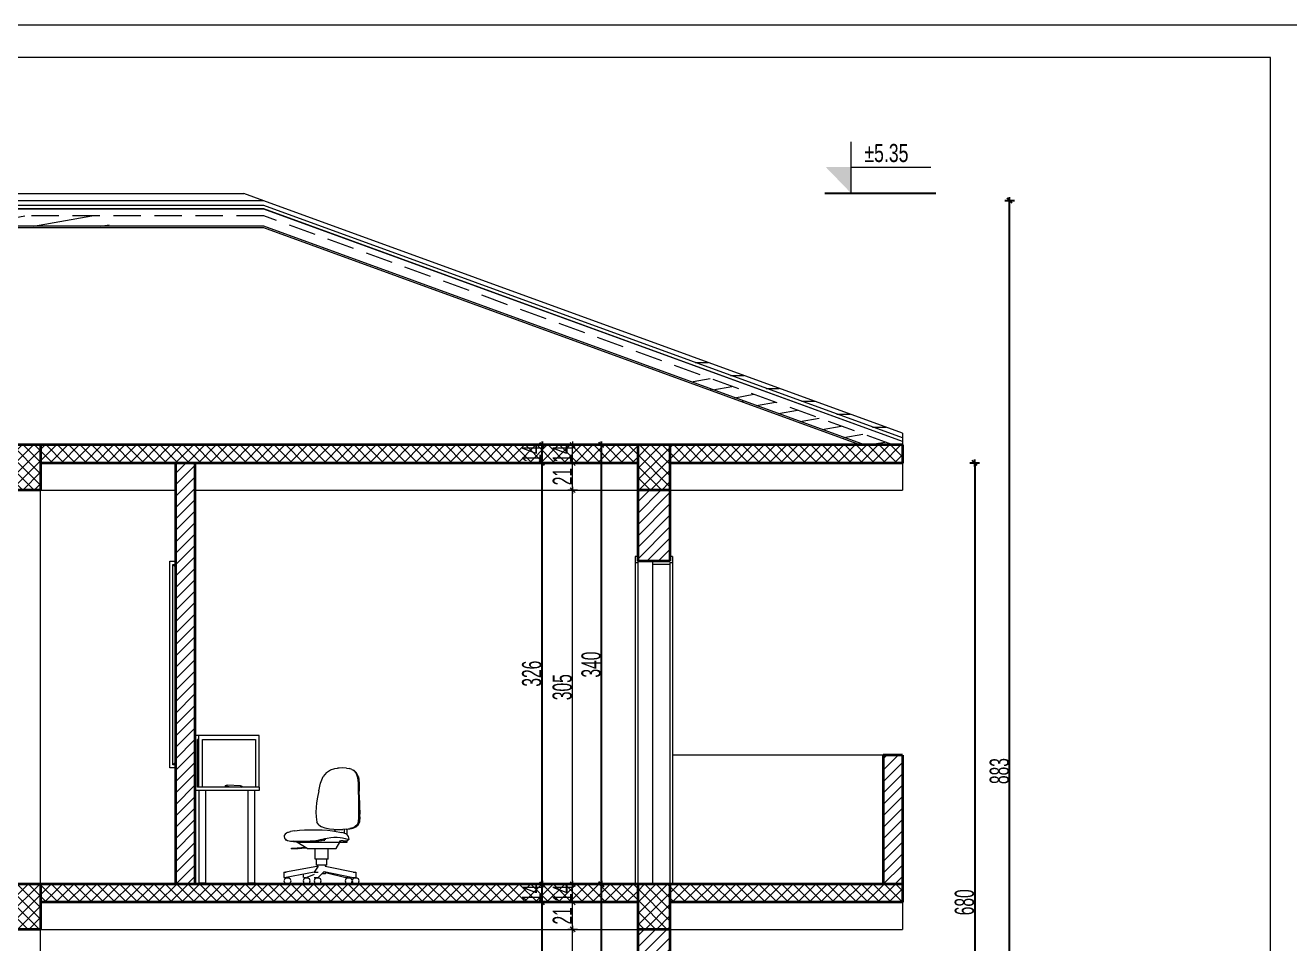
# Model space of a CAD drawing. Header units: millimetres. Extents: x -115530 to 122462, y -34508 to 119375.
# Drawn here: x 66069 to 75862, y 98594 to 105703 of the extents above; entities that cross this region are included whole.
import ezdxf

# ---------------------------------------------------------------- set-up
doc = ezdxf.new("R2010")
doc.units = ezdxf.units.MM
doc.header["$MEASUREMENT"] = 0
doc.linetypes.add('Hidden Line', pattern=[317.5, 211.666667, -105.833333])
for name, color, linetype, lineweight in [('dimenzija', 7, 'Continuous', 13), ('New_Shell - Roof_Pen_No__141', 7, 'Continuous', 13), ('New_Shell - Roof_Pen_No__142', 7, 'Continuous', 13), ('New_Shell - Roof_Pen_No__152', 7, 'Continuous', 13), ('New_Shell - Roof_Pen_No__154', 7, 'Continuous', 13), ('New_Shell - Roof_Pen_No__156', 7, 'Continuous', 13), ('New_Structural - Bearing_Pen_No__27', 7, 'Continuous', 25), ('New_Structural - Bearing_Pen_No__29', 7, 'Continuous', 25), ('Roofs_Pen_No__1', 7, 'Continuous', 13)]:
    doc.layers.add(name, color=color, linetype=linetype, lineweight=lineweight)
for name, color, linetype, lineweight, true_color in [('HATCH 2', 7, 'Continuous', 9, 0x575757), ('New_Shell - Roof_Pen_No__159', 7, 'Continuous', 13, 0x97c9ff), ('New_Shell - Roof_Pen_No__172', 7, 'Continuous', 13, 0x6a6a6a), ('New_Shell - Roof_Pen_No__174', 7, 'Continuous', 13, 0x6a6a6a), ('New_Shell - Roof_Pen_No__176', 7, 'Continuous', 13, 0x6a6a6a), ('New_Shell - Roof_Pen_No__92', 7, 'Continuous', 13, 0x6a6a6a), ('New_Structural - Bearing_Pen_No__168', 7, 'Continuous', 13, 0x6a6a6a), ('New_Structural - Bearing_Pen_No__87', 7, 'Continuous', 13, 0x6a6a6a)]:
    doc.layers.add(name, color=color, linetype=linetype, lineweight=lineweight, true_color=true_color)
doc.styles.add('PLATEIA', font='CGSAPPS.shx', dxfattribs={"width": 0.6})
doc.styles.add('ROM', font='ROMANS.SHX', dxfattribs={"width": 0.7})
doc.dimstyles.new('50', dxfattribs={"dimtxt": 150, "dimasz": 0.5, "dimexe": 0.18, "dimexo": 0.0625, "dimgap": 4, "dimtad": 1, "dimdec": 0, "dimlfac": 0.1, "dimzin": 12, "dimdsep": 46, "dimtxsty": 'PLATEIA', "dimblk": 'A$C321216CB', "dimcen": 0.09, "dimse1": 1, "dimse2": 1, "dimclrd": 256, "dimclrt": 256, "dimadec": 3, "dimazin": 0, "dimtfac": 1, "dimtdec": 0, "dimtix": 1, "dimtmove": 2, "dimatfit": 3, "dimldrblk": 'A$C321216CB', "dimfxl": 1, "dimtolj": 1, "dimtzin": 0, "dimlwd": -1, "dimarcsym": 0})
pattern_1 = [(45, (-110329.44, 76693.47), (-44.194174, 44.194174), []), (135, (-110329.44, 76693.47), (-44.194174, -44.194174), [])]
pattern_2 = [(45, (-147045.21, 74456.16), (-44.194174, 44.194174), [])]
pattern_3 = [(10, (27527.73, 69193.11), (-15.62834, 88.6327), [])]

# ---------------------------------------------------------------- blocks, each defined once
blk = doc.blocks.new('A$C321216CB')
for p, q in [((-54, 0), (54, 0)), ((-38, -38), (38, 38)), ((0, -75), (0, 75))]:
    blk.add_line(p, q)
blk = doc.blocks.new('*D974')
at = {"transparency": 16777216}
blk.add_line((73422.8, 102314.3), (73422.8, 95515.3), dxfattribs=at)
at = {"layer": 'DEFPOINTS', "color": 0, "transparency": 16777216}
for p in [(72789.3, 102314.8), (73362.9, 95514.8), (73422.8, 95514.8)]:
    blk.add_point(p, dxfattribs=at)
at = {"transparency": 16777216, "xscale": 0.5, "yscale": 0.5, "zscale": 0.5}
for p, rotation in [((73422.8, 102314.8), 90), ((73422.8, 95514.8), 270)]:
    blk.add_blockref('A$C321216CB', p, dxfattribs=dict(at, rotation=rotation))
at = {"transparency": 16777216, "insert": (73343.8, 98914.8), "char_height": 150, "attachment_point": 5, "rotation": 90, "style": 'PLATEIA'}
blk.add_mtext('\\A1;680', dxfattribs=at)
blk = doc.blocks.new('*D975')
at = {"transparency": 16777216}
blk.add_line((73693.4, 95515.3), (73693.4, 104345.3), dxfattribs=at)
at = {"layer": 'DEFPOINTS', "color": 0, "transparency": 16777216}
for p in [(66638.8, 104345.8), (73693.4, 104345.8), (73362.9, 95514.8)]:
    blk.add_point(p, dxfattribs=at)
at = {"transparency": 16777216, "xscale": 0.5, "yscale": 0.5, "zscale": 0.5}
for p, rotation in [((73693.4, 104345.8), 90), ((73693.4, 95514.8), 270)]:
    blk.add_blockref('A$C321216CB', p, dxfattribs=dict(at, rotation=rotation))
at = {"transparency": 16777216, "insert": (73614.4, 99930.3), "char_height": 150, "attachment_point": 5, "rotation": 90, "style": 'PLATEIA'}
blk.add_mtext('\\A1;883', dxfattribs=at)
blk = doc.blocks.new('*D990')
at = {"layer": 'DEFPOINTS', "color": 0, "transparency": 16777216}
for p in [(70308.1, 98704.8), (70812.7, 98704.8), (70498.5, 95654.8)]:
    blk.add_point(p, dxfattribs=at)
at = {"layer": 'dimenzija', "transparency": 16777216}
blk.add_line((70308.1, 95655.3), (70308.1, 98704.3), dxfattribs=at)
at = {"layer": 'dimenzija', "transparency": 16777216, "xscale": 0.5, "yscale": 0.5, "zscale": 0.5}
for p, rotation in [((70308.1, 98704.8), 90), ((70308.1, 95654.8), 270)]:
    blk.add_blockref('A$C321216CB', p, dxfattribs=dict(at, rotation=rotation))
at = {"layer": 'dimenzija', "transparency": 16777216, "insert": (70229.1, 97179.8), "char_height": 150, "attachment_point": 5, "rotation": 90, "style": 'PLATEIA'}
blk.add_mtext('\\A1;305', dxfattribs=at)
blk = doc.blocks.new('*D991')
at = {"layer": 'DEFPOINTS', "color": 0, "transparency": 16777216}
for p in [(70308.1, 98914.8), (70871, 98914.8), (70498.5, 98704.8)]:
    blk.add_point(p, dxfattribs=at)
at = {"layer": 'dimenzija', "transparency": 16777216}
blk.add_line((70308.1, 98705.3), (70308.1, 98914.3), dxfattribs=at)
at = {"layer": 'dimenzija', "transparency": 16777216, "xscale": 0.5, "yscale": 0.5, "zscale": 0.5}
for p, rotation in [((70308.1, 98914.8), 90), ((70308.1, 98704.8), 270)]:
    blk.add_blockref('A$C321216CB', p, dxfattribs=dict(at, rotation=rotation))
at = {"layer": 'dimenzija', "transparency": 16777216, "insert": (70229.1, 98809.8), "char_height": 150, "attachment_point": 5, "rotation": 90, "style": 'PLATEIA'}
blk.add_mtext('\\A1;21', dxfattribs=at)
blk = doc.blocks.new('*D992')
at = {"layer": 'DEFPOINTS', "color": 0, "transparency": 16777216}
for p in [(70308.1, 99054.8), (70871, 99054.8), (70871, 98914.8)]:
    blk.add_point(p, dxfattribs=at)
at = {"layer": 'dimenzija', "transparency": 16777216}
for p, q in [((70308.1, 99055.3), (70308.1, 99055.8)), ((70308.1, 98914.8), (70308.1, 99054.8)), ((70308.1, 98914.3), (70308.1, 98913.8))]:
    blk.add_line(p, q, dxfattribs=at)
at = {"layer": 'dimenzija', "transparency": 16777216, "xscale": 0.5, "yscale": 0.5, "zscale": 0.5}
for p, rotation in [((70308.1, 99054.8), 270), ((70308.1, 98914.8), 90)]:
    blk.add_blockref('A$C321216CB', p, dxfattribs=dict(at, rotation=rotation))
at = {"layer": 'dimenzija', "transparency": 16777216, "insert": (70229.1, 98984.8), "char_height": 150, "attachment_point": 5, "rotation": 90, "style": 'PLATEIA'}
blk.add_mtext('\\A1;14', dxfattribs=at)
blk = doc.blocks.new('*D993')
at = {"transparency": 16777216}
blk.add_line((70071.6, 95655.3), (70071.6, 98913.3), dxfattribs=at)
at = {"layer": 'DEFPOINTS', "color": 0, "transparency": 16777216}
for p in [(70071.6, 98913.8), (70071.6, 98913.8), (70033.8, 95654.8)]:
    blk.add_point(p, dxfattribs=at)
at = {"transparency": 16777216, "xscale": 0.5, "yscale": 0.5, "zscale": 0.5}
for p, rotation in [((70071.6, 98913.8), 90), ((70071.6, 95654.8), 270)]:
    blk.add_blockref('A$C321216CB', p, dxfattribs=dict(at, rotation=rotation))
at = {"transparency": 16777216, "insert": (69992.6, 97284.3), "char_height": 150, "attachment_point": 5, "rotation": 90, "style": 'PLATEIA'}
blk.add_mtext('\\A1;326', dxfattribs=at)
blk = doc.blocks.new('*D994')
at = {"transparency": 16777216}
for p, q in [((70071.6, 99055.3), (70071.6, 99055.8)), ((70071.6, 98914.8), (70071.6, 99054.8)), ((70071.6, 98914.3), (70071.6, 98913.8))]:
    blk.add_line(p, q, dxfattribs=at)
at = {"layer": 'DEFPOINTS', "color": 0, "transparency": 16777216}
for p in [(70071.6, 99054.8), (70071.6, 99054.8), (70071.6, 98914.8)]:
    blk.add_point(p, dxfattribs=at)
at = {"transparency": 16777216, "xscale": 0.5, "yscale": 0.5, "zscale": 0.5}
for p, rotation in [((70071.6, 99054.8), 270), ((70071.6, 98914.8), 90)]:
    blk.add_blockref('A$C321216CB', p, dxfattribs=dict(at, rotation=rotation))
at = {"transparency": 16777216, "insert": (69992.6, 98984.8), "char_height": 150, "attachment_point": 5, "rotation": 90, "style": 'PLATEIA'}
blk.add_mtext('\\A1;14', dxfattribs=at)
blk = doc.blocks.new('*D995')
at = {"transparency": 16777216}
blk.add_line((70531.5, 95655.3), (70531.5, 99054.3), dxfattribs=at)
at = {"layer": 'DEFPOINTS', "color": 0, "transparency": 16777216}
for p in [(70531.5, 99054.8), (70531.5, 99054.8), (70498.5, 95654.8)]:
    blk.add_point(p, dxfattribs=at)
at = {"transparency": 16777216, "xscale": 0.5, "yscale": 0.5, "zscale": 0.5}
for p, rotation in [((70531.5, 99054.8), 90), ((70531.5, 95654.8), 270)]:
    blk.add_blockref('A$C321216CB', p, dxfattribs=dict(at, rotation=rotation))
at = {"transparency": 16777216, "insert": (70452.5, 97354.8), "char_height": 150, "attachment_point": 5, "rotation": 90, "style": 'PLATEIA'}
blk.add_mtext('\\A1;340', dxfattribs=at)
blk = doc.blocks.new('*D996')
at = {"layer": 'DEFPOINTS', "color": 0, "transparency": 16777216}
for p in [(70308.1, 102104.8), (70812.7, 102104.8), (70498.5, 99054.8)]:
    blk.add_point(p, dxfattribs=at)
at = {"layer": 'dimenzija', "transparency": 16777216}
blk.add_line((70308.1, 99055.3), (70308.1, 102104.3), dxfattribs=at)
at = {"layer": 'dimenzija', "transparency": 16777216, "xscale": 0.5, "yscale": 0.5, "zscale": 0.5}
for p, rotation in [((70308.1, 102104.8), 90), ((70308.1, 99054.8), 270)]:
    blk.add_blockref('A$C321216CB', p, dxfattribs=dict(at, rotation=rotation))
at = {"layer": 'dimenzija', "transparency": 16777216, "insert": (70229.1, 100579.8), "char_height": 150, "attachment_point": 5, "rotation": 90, "style": 'PLATEIA'}
blk.add_mtext('\\A1;305', dxfattribs=at)
blk = doc.blocks.new('*D997')
at = {"layer": 'DEFPOINTS', "color": 0, "transparency": 16777216}
for p in [(70308.1, 102314.8), (70871, 102314.8), (70498.5, 102104.8)]:
    blk.add_point(p, dxfattribs=at)
at = {"layer": 'dimenzija', "transparency": 16777216}
blk.add_line((70308.1, 102105.3), (70308.1, 102314.3), dxfattribs=at)
at = {"layer": 'dimenzija', "transparency": 16777216, "xscale": 0.5, "yscale": 0.5, "zscale": 0.5}
for p, rotation in [((70308.1, 102314.8), 90), ((70308.1, 102104.8), 270)]:
    blk.add_blockref('A$C321216CB', p, dxfattribs=dict(at, rotation=rotation))
at = {"layer": 'dimenzija', "transparency": 16777216, "insert": (70229.1, 102209.8), "char_height": 150, "attachment_point": 5, "rotation": 90, "style": 'PLATEIA'}
blk.add_mtext('\\A1;21', dxfattribs=at)
blk = doc.blocks.new('*D998')
at = {"layer": 'DEFPOINTS', "color": 0, "transparency": 16777216}
for p in [(70308.1, 102454.8), (70871, 102454.8), (70871, 102314.8)]:
    blk.add_point(p, dxfattribs=at)
at = {"layer": 'dimenzija', "transparency": 16777216}
for p, q in [((70308.1, 102455.3), (70308.1, 102455.8)), ((70308.1, 102314.8), (70308.1, 102454.8)), ((70308.1, 102314.3), (70308.1, 102313.8))]:
    blk.add_line(p, q, dxfattribs=at)
at = {"layer": 'dimenzija', "transparency": 16777216, "xscale": 0.5, "yscale": 0.5, "zscale": 0.5}
for p, rotation in [((70308.1, 102454.8), 270), ((70308.1, 102314.8), 90)]:
    blk.add_blockref('A$C321216CB', p, dxfattribs=dict(at, rotation=rotation))
at = {"layer": 'dimenzija', "transparency": 16777216, "insert": (70229.1, 102384.8), "char_height": 150, "attachment_point": 5, "rotation": 90, "style": 'PLATEIA'}
blk.add_mtext('\\A1;14', dxfattribs=at)
blk = doc.blocks.new('*D999')
at = {"transparency": 16777216}
blk.add_line((70071.6, 99055.3), (70071.6, 102313.3), dxfattribs=at)
at = {"layer": 'DEFPOINTS', "color": 0, "transparency": 16777216}
for p in [(70071.6, 102313.8), (70071.6, 102313.8), (70033.8, 99054.8)]:
    blk.add_point(p, dxfattribs=at)
at = {"transparency": 16777216, "xscale": 0.5, "yscale": 0.5, "zscale": 0.5}
for p, rotation in [((70071.6, 102313.8), 90), ((70071.6, 99054.8), 270)]:
    blk.add_blockref('A$C321216CB', p, dxfattribs=dict(at, rotation=rotation))
at = {"transparency": 16777216, "insert": (69992.6, 100684.3), "char_height": 150, "attachment_point": 5, "rotation": 90, "style": 'PLATEIA'}
blk.add_mtext('\\A1;326', dxfattribs=at)
blk = doc.blocks.new('*D1000')
at = {"transparency": 16777216}
for p, q in [((70071.6, 102455.3), (70071.6, 102455.8)), ((70071.6, 102314.8), (70071.6, 102454.8)), ((70071.6, 102314.3), (70071.6, 102313.8))]:
    blk.add_line(p, q, dxfattribs=at)
at = {"layer": 'DEFPOINTS', "color": 0, "transparency": 16777216}
for p in [(70071.6, 102454.8), (70071.6, 102454.8), (70071.6, 102314.8)]:
    blk.add_point(p, dxfattribs=at)
at = {"transparency": 16777216, "xscale": 0.5, "yscale": 0.5, "zscale": 0.5}
for p, rotation in [((70071.6, 102454.8), 270), ((70071.6, 102314.8), 90)]:
    blk.add_blockref('A$C321216CB', p, dxfattribs=dict(at, rotation=rotation))
at = {"transparency": 16777216, "insert": (69992.6, 102384.8), "char_height": 150, "attachment_point": 5, "rotation": 90, "style": 'PLATEIA'}
blk.add_mtext('\\A1;14', dxfattribs=at)
blk = doc.blocks.new('*D1001')
at = {"transparency": 16777216}
blk.add_line((70531.5, 99055.3), (70531.5, 102454.3), dxfattribs=at)
at = {"layer": 'DEFPOINTS', "color": 0, "transparency": 16777216}
for p in [(70531.5, 102454.8), (70531.5, 102454.8), (70498.5, 99054.8)]:
    blk.add_point(p, dxfattribs=at)
at = {"transparency": 16777216, "xscale": 0.5, "yscale": 0.5, "zscale": 0.5}
for p, rotation in [((70531.5, 102454.8), 90), ((70531.5, 99054.8), 270)]:
    blk.add_blockref('A$C321216CB', p, dxfattribs=dict(at, rotation=rotation))
at = {"transparency": 16777216, "insert": (70452.5, 100754.8), "char_height": 150, "attachment_point": 5, "rotation": 90, "style": 'PLATEIA'}
blk.add_mtext('\\A1;340', dxfattribs=at)

msp = doc.modelspace()

# ---------------------------------------------------------------- hatches: boundary and pattern name
h = msp.add_hatch(color=0)
h.dxf.hatch_style = 2
h.paths.add_polyline_path([(72466.55, 104402.3), (72269.7, 104605.5), (72466.55, 104605.5)])
at = {"layer": 'HATCH 2', "linetype": 'Continuous', "lineweight": 13}
h = msp.add_hatch(dxfattribs=at)
h.set_pattern_fill('ANSI37', color=256, scale=500, style=0)
h.set_pattern_definition(pattern_1)
h.paths.add_polyline_path([(65937.68, 102104.82), (66187.68, 102104.82), (66187.68, 102454.82), (65937.68, 102454.82)])
h = msp.add_hatch(dxfattribs=at)
h.set_pattern_fill('ANSI37', color=256, scale=500, style=0)
h.set_pattern_definition(pattern_1)
h.paths.add_polyline_path([(70812.68, 102454.82), (66187.68, 102454.82), (66187.68, 102314.82), (70812.68, 102314.82)])
h = msp.add_hatch(dxfattribs=at)
h.set_pattern_fill('ANSI37', color=256, scale=500, style=0)
h.set_pattern_definition(pattern_1)
h.paths.add_polyline_path([(70812.68, 102104.82), (71062.68, 102104.82), (71062.68, 102454.82), (70812.68, 102454.82)])
h = msp.add_hatch(dxfattribs=at)
h.set_pattern_fill('ANSI37', color=256, scale=500, style=0)
h.set_pattern_definition(pattern_1)
h.paths.add_polyline_path([(72862.67, 102454.82), (71062.68, 102454.82), (71062.68, 102314.82), (72862.67, 102314.82)])
h = msp.add_hatch(dxfattribs=at)
h.set_pattern_fill('ANSI37', color=256, scale=500, style=0)
h.set_pattern_definition(pattern_1)
h.paths.add_polyline_path([(65937.68, 98704.82), (66187.68, 98704.82), (66187.68, 99054.82), (65937.68, 99054.82)])
h = msp.add_hatch(dxfattribs=at)
h.set_pattern_fill('ANSI37', color=256, scale=500, style=0)
h.set_pattern_definition(pattern_1)
h.paths.add_polyline_path([(70812.68, 99054.82), (66187.68, 99054.82), (66187.68, 98914.82), (70812.68, 98914.82)])
h = msp.add_hatch(dxfattribs=at)
h.set_pattern_fill('ANSI37', color=256, scale=500, style=0)
h.set_pattern_definition(pattern_1)
h.paths.add_polyline_path([(70812.68, 98704.82), (71062.68, 98704.82), (71062.68, 99054.82), (70812.68, 99054.82)])
h = msp.add_hatch(dxfattribs=at)
h.set_pattern_fill('ANSI37', color=256, scale=500, style=0)
h.set_pattern_definition(pattern_1)
h.paths.add_polyline_path([(71062.68, 99054.82), (71062.68, 98914.82), (72862.68, 98914.82), (72862.68, 99054.82)])
at = {"layer": 'New_Shell - Roof_Pen_No__172', "linetype": 'Continuous', "lineweight": 13, "true_color": 0xbf8080}
h = msp.add_hatch(dxfattribs=at)
h.set_pattern_fill('ROOF_TILE', color=23, style=0, pattern_type=2)
h.set_pattern_definition([(0, (27527.73, 69193.11), (0, 100), [])])
h.paths.add_polyline_path([(71242.81, 103135.64), (71242.81, 103098.39), (72862.67, 102508.81), (72862.67, 102546.05)])
at = {"layer": 'New_Shell - Roof_Pen_No__174', "linetype": 'Continuous', "lineweight": 13, "true_color": 0xe4ad2c}
h = msp.add_hatch(dxfattribs=at)
h.set_pattern_fill('WOOD', color=42, style=0, pattern_type=2)
h.set_pattern_definition(pattern_3)
h.paths.add_polyline_path([(66717.81, 104147.9), (66717.81, 104227.71), (65407.54, 104227.71), (65407.54, 104147.9)])
h = msp.add_hatch(dxfattribs=at)
h.set_pattern_fill('WOOD', color=42, style=0, pattern_type=2)
h.set_pattern_definition(pattern_3)
h.paths.add_polyline_path([(72569.53, 102454.82), (72788.81, 102454.82), (71242.81, 103017.51), (71242.81, 102937.7)])
at = {"layer": 'New_Shell - Roof_Pen_No__176', "linetype": 'Continuous', "lineweight": 15, "true_color": 0x93a0c6}
h = msp.add_hatch(dxfattribs=at)
h.set_pattern_fill('PLASTER', color=253, style=0, pattern_type=2)
h.set_pattern_definition([(0, (27527.73, 69193.1), (0, 173.2051), [0, -100]), (0, (27577.73, 69279.71), (0, 173.2051), [0, -100])])
h.paths.add_polyline_path([(71242.81, 102937.7), (71242.81, 102924.4), (72862.67, 102334.82), (72862.67, 102348.12)])
at = {"layer": 'New_Structural - Bearing_Pen_No__168', "linetype": 'Continuous', "lineweight": 13, "true_color": 0x9ea0a3}
h = msp.add_hatch(dxfattribs=at)
h.set_pattern_fill('ANSI31', color=253, scale=500, style=0)
h.set_pattern_definition(pattern_2)
h.paths.add_polyline_path([(67231.61, 102314.82), (67231.61, 99054.82), (67381.61, 99054.82), (67381.61, 102314.82)])
h = msp.add_hatch(dxfattribs=at)
h.set_pattern_fill('ANSI31', color=253, scale=500, style=0)
h.set_pattern_definition(pattern_2)
h.paths.add_polyline_path([(70812.68, 102104.82), (70812.68, 101554.82), (71062.68, 101554.82), (71062.68, 102104.82)])
h = msp.add_hatch(dxfattribs=at)
h.set_pattern_fill('ANSI31', color=253, scale=500, style=0)
h.set_pattern_definition(pattern_2)
h.paths.add_polyline_path([(72862.68, 100054.82), (72712.68, 100054.82), (72712.68, 99054.82), (72862.68, 99054.82)])
h = msp.add_hatch(dxfattribs=at)
h.set_pattern_fill('ANSI31', color=253, scale=500, style=0)
h.set_pattern_definition(pattern_2)
h.paths.add_polyline_path([(70812.68, 98704.82), (70812.68, 95654.82), (71062.68, 95654.82), (71062.68, 98704.82)])

# ---------------------------------------------------------------- linework, layer by layer
msp.add_line((73122.07, 104402.3), (72262.62, 104402.3))
at = {"color": 0, "lineweight": 5}
for points in [[(72466.55, 104402.3), (72466.55, 104802.3)], [(72466.55, 104605.5), (73082.5, 104605.5)]]:
    msp.add_lwpolyline(points, dxfattribs=at)
at = {"layer": 'New_Shell - Roof_Pen_No__141', "color": 7, "linetype": 'Continuous', "lineweight": 20}
for p, q in [((67917.81, 104281.99), (64207.54, 104281.99)), ((67917.81, 104280.92), (64207.54, 104280.92)), ((72862.67, 102482.2), (67917.81, 104281.99)), ((72862.67, 102481.14), (67917.81, 104280.92))]:
    msp.add_line(p, q, dxfattribs=at)
at = {"layer": 'New_Shell - Roof_Pen_No__142', "color": 8, "linetype": 'Hidden Line', "lineweight": 13}
for p, q in [((67917.81, 104227.71), (64207.54, 104227.71)), ((72788.81, 102454.82), (67917.81, 104227.71))]:
    msp.add_line(p, q, dxfattribs=at)
at = {"layer": 'New_Shell - Roof_Pen_No__152', "color": 15, "linetype": 'Continuous', "lineweight": 20}
for p, q in [((67917.81, 104345.84), (64207.54, 104345.84)), ((67917.81, 104308.59), (64207.54, 104308.59)), ((72862.67, 102546.05), (67917.81, 104345.84)), ((72862.67, 102508.81), (67917.81, 104308.59)), ((72862.67, 102546.05), (72862.67, 102508.81))]:
    msp.add_line(p, q, dxfattribs=at)
at = {"layer": 'New_Shell - Roof_Pen_No__154', "color": 42, "linetype": 'Continuous', "lineweight": 20, "true_color": 0xbd8b17}
for p, q in [((67917.81, 104147.9), (64207.54, 104147.9)), ((72569.53, 102454.82), (67917.81, 104147.9))]:
    msp.add_line(p, q, dxfattribs=at)
at = {"layer": 'New_Shell - Roof_Pen_No__156', "color": 165, "linetype": 'Continuous', "lineweight": 20, "true_color": 0x54689e}
for p, q in [((67917.81, 104134.6), (64207.54, 104134.6)), ((72532.98, 102454.82), (67917.81, 104134.6))]:
    msp.add_line(p, q, dxfattribs=at)
at = {"layer": 'New_Shell - Roof_Pen_No__159', "color": 151, "linetype": 'Continuous', "lineweight": 0, "true_color": 0x97c9ff}
for p, q in [((72862.67, 102508.81), (72862.67, 102482.2)), ((72862.67, 102481.14), (72862.67, 102454.82))]:
    msp.add_line(p, q, dxfattribs=at)
at = {"layer": 'New_Shell - Roof_Pen_No__92', "color": 23, "linetype": 'Continuous', "lineweight": 13, "true_color": 0xbf8080}
for p in [(64362.68, 104402.3), (67917.81, 104345.84)]:
    msp.add_line(p, (67762.67, 104402.3), dxfattribs=at)
at = {"layer": 'New_Structural - Bearing_Pen_No__27', "color": 7, "linetype": 'Continuous', "lineweight": 35}
for p, q in [((67231.61, 102314.82), (67231.61, 99054.82)), ((67381.61, 102314.82), (67381.61, 99779.82)), ((72712.68, 100054.82), (72712.68, 99054.82)), ((72862.68, 100054.82), (72712.68, 100054.82)), ((72862.68, 100054.82), (72862.68, 99054.82)), ((67381.61, 99779.82), (67381.61, 99054.82)), ((70812.68, 98704.82), (70812.68, 95654.82)), ((71062.68, 98704.82), (71062.68, 95654.82))]:
    msp.add_line(p, q, dxfattribs=at)
at = {"layer": 'New_Structural - Bearing_Pen_No__27', "color": 7, "linetype": 'Continuous', "lineweight": 35, "flags": 128}
for points in [[(70812.68, 102104.82), (70812.68, 101591.82), (70812.68, 101554.82)], [(71062.68, 102104.82), (71062.68, 101591.82), (71062.68, 101554.82)], [(71062.68, 101554.82), (70927.68, 101554.82), (70812.68, 101554.82)]]:
    msp.add_lwpolyline(points, dxfattribs=at)
at = {"layer": 'New_Structural - Bearing_Pen_No__29', "color": 7, "linetype": 'Continuous', "lineweight": 35}
for p, q in [((66187.68, 102454.82), (65937.68, 102454.82)), ((70812.68, 102454.82), (66187.68, 102454.82)), ((66187.68, 102454.82), (66187.68, 102314.82)), ((70812.68, 102454.82), (70812.68, 102314.82)), ((71062.68, 102454.82), (70812.68, 102454.82)), ((72862.67, 102454.82), (71062.68, 102454.82)), ((71062.68, 102454.82), (71062.68, 102314.82)), ((67231.61, 102314.82), (66187.68, 102314.82)), ((66187.68, 102314.82), (66187.68, 102104.82)), ((67381.61, 102314.82), (67231.61, 102314.82)), ((70812.68, 102314.82), (67381.61, 102314.82)), ((70812.68, 102314.82), (70812.68, 102104.82)), ((72862.67, 102314.82), (71062.68, 102314.82)), ((71062.68, 102314.82), (71062.68, 102104.82)), ((72862.67, 102334.82), (72862.67, 102314.82)), ((66187.68, 102104.82), (65937.68, 102104.82)), ((71062.68, 102104.82), (70812.68, 102104.82)), ((66187.68, 99054.82), (65937.68, 99054.82)), ((67231.61, 99054.82), (66187.68, 99054.82)), ((66187.68, 99054.82), (66187.68, 98914.82)), ((67381.61, 99054.82), (67231.61, 99054.82)), ((70812.68, 99054.82), (67381.61, 99054.82)), ((70812.68, 99054.82), (70812.68, 98914.82)), ((72712.68, 99054.82), (71062.68, 99054.82)), ((71062.68, 99054.82), (71062.68, 98914.82)), ((72862.68, 99054.82), (72712.68, 99054.82)), ((72862.68, 99054.82), (72862.68, 98914.82)), ((70812.68, 98914.82), (66187.68, 98914.82)), ((66187.68, 98914.82), (66187.68, 98704.82)), ((70812.68, 98914.82), (66687.68, 98914.82)), ((70812.68, 98914.82), (70812.68, 98704.82)), ((72862.68, 98914.82), (71062.68, 98914.82)), ((71062.68, 98914.82), (71062.68, 98704.82)), ((66187.68, 98704.82), (65937.68, 98704.82)), ((71062.68, 98704.82), (70812.68, 98704.82))]:
    msp.add_line(p, q, dxfattribs=at)
at = {"layer": 'New_Structural - Bearing_Pen_No__29', "color": 7, "linetype": 'Continuous', "lineweight": 35, "flags": 128}
for points in [[(72862.67, 102454.82), (72862.67, 102427.93), (72862.67, 102348.12), (72862.67, 102334.82)], [(71062.68, 99054.82), (70927.68, 99054.82), (70812.68, 99054.82)]]:
    msp.add_lwpolyline(points, dxfattribs=at)
at = {"layer": 'New_Structural - Bearing_Pen_No__87', "color": 251, "linetype": 'Continuous', "lineweight": 20, "true_color": 0x6a6a6a}
for p, q in [((72862.67, 102314.82), (72862.67, 102104.82)), ((66187.68, 99054.82), (66187.68, 102104.82)), ((66187.68, 102104.82), (67231.61, 102104.82)), ((67381.61, 102104.82), (70812.68, 102104.82)), ((71062.68, 102104.82), (72862.67, 102104.82)), ((67187.68, 101504.82), (67187.68, 101554.82)), ((67187.68, 101554.82), (67231.61, 101554.82)), ((70793.68, 101591.82), (70793.68, 101541.82)), ((70812.68, 101591.82), (70793.68, 101591.82)), ((71081.68, 101591.82), (71062.68, 101591.82)), ((71081.68, 101591.82), (71081.68, 101541.82)), ((67187.68, 100004.82), (67187.68, 101504.82)), ((67212.68, 101479.82), (67212.68, 101529.82)), ((67212.68, 101529.82), (67231.61, 101529.82)), ((67212.68, 101529.82), (67231.61, 101509.58)), ((67212.68, 100029.82), (67212.68, 101479.82)), ((70793.68, 101541.82), (70793.68, 99054.82)), ((70812.68, 101541.82), (70793.68, 101541.82)), ((71062.68, 101529.82), (70927.68, 101529.82)), ((71062.68, 101541.82), (71062.68, 101529.82)), ((71081.68, 101541.82), (71062.68, 101541.82)), ((71062.68, 101529.82), (71062.68, 99054.82)), ((71081.68, 101541.82), (71081.68, 99054.82)), ((67381.61, 100204.82), (67381.61, 100174.82)), ((67411.61, 100204.82), (67381.61, 100204.82)), ((67881.61, 100204.82), (67411.61, 100204.82)), ((67411.61, 100204.82), (67411.61, 100174.82)), ((67881.61, 99804.82), (67881.61, 100204.82)), ((67381.61, 100174.82), (67381.61, 99804.82)), ((67389.11, 100174.82), (67381.61, 100174.82)), ((67389.11, 100174.82), (67389.11, 99804.82)), ((67404.11, 100174.82), (67404.11, 99804.82)), ((67411.61, 100174.82), (67404.11, 100174.82)), ((67411.61, 100174.82), (67411.61, 99804.82)), ((67441.61, 99804.82), (67441.61, 100174.82)), ((67441.61, 100174.82), (67851.61, 100174.82)), ((67851.61, 100174.82), (67851.61, 99804.82)), ((67187.68, 99954.82), (67187.68, 100004.82)), ((67212.68, 99979.82), (67212.68, 100029.82)), ((67212.68, 99979.82), (67231.61, 100000.06)), ((72712.68, 100054.82), (71081.68, 100054.82)), ((67231.61, 99954.82), (67187.68, 99954.82)), ((67231.61, 99979.82), (67212.68, 99979.82)), ((68356.66, 99837.46), (68377.5, 99889.62)), ((68403.24, 99919.34), (68377.5, 99889.62)), ((68403.24, 99919.34), (68433.92, 99939.28)), ((68433.92, 99939.28), (68467.25, 99949.53)), ((68467.25, 99949.53), (68488.79, 99952.06)), ((68500.38, 99953.33), (68488.79, 99952.06)), ((68526.57, 99954.82), (68500.38, 99953.33)), ((68556.28, 99953.33), (68526.57, 99954.82)), ((68556.28, 99953.33), (68579.81, 99949.53)), ((68599.19, 99942.79), (68579.81, 99949.53)), ((68599.19, 99942.79), (68617.78, 99931.79)), ((68599.19, 99942.79), (68614.69, 99936.52)), ((68635.61, 99917.84), (68614.69, 99936.52)), ((68617.78, 99931.79), (68632.63, 99912.22)), ((68632.63, 99912.22), (68642.59, 99881.61)), ((68649.88, 99886.01), (68635.61, 99917.84)), ((67381.61, 99804.82), (67381.61, 99779.82)), ((67389.11, 99804.82), (67381.61, 99804.82)), ((67741.57, 99804.82), (67404.11, 99804.82)), ((67618.59, 99819.51), (67618.59, 99811.21)), ((67618.59, 99819.51), (67625.67, 99819.14)), ((67680.08, 99804.82), (67618.59, 99811.21)), ((67618.59, 99811.21), (67741.57, 99804.82)), ((67625.67, 99822.15), (67625.67, 99819.14)), ((67625.67, 99822.15), (67632.44, 99821.8)), ((67632.44, 99821.8), (67635.27, 99821.5)), ((67632.44, 99821.8), (67632.44, 99818.79)), ((67632.44, 99818.79), (67635.27, 99818.64)), ((67635.27, 99824.66), (67635.27, 99818.64)), ((67635.27, 99824.66), (67735.99, 99819.42)), ((67735.99, 99819.42), (67734.18, 99813.5)), ((67734.18, 99813.5), (67737.06, 99813.35)), ((67735.04, 99816.31), (67737.97, 99816.31)), ((67737.97, 99816.31), (67737.06, 99813.35)), ((67737.97, 99816.31), (67744.97, 99815.95)), ((67745.79, 99812.9), (67743.24, 99804.82)), ((67881.61, 99804.82), (67743.24, 99804.82)), ((67744.97, 99815.95), (67744.04, 99812.99)), ((67744.04, 99812.99), (67745.79, 99812.9)), ((67881.61, 99804.82), (67881.61, 99779.82)), ((68343.37, 99777.67), (68356.66, 99837.46)), ((68642.59, 99881.61), (68646.49, 99837.46)), ((68646.49, 99837.46), (68647.65, 99772.67)), ((68649.88, 99886.01), (68655.22, 99837.46)), ((68655.22, 99837.46), (68656.41, 99774.09)), ((67881.61, 99779.82), (67381.61, 99779.82)), ((67416.61, 99064.82), (67416.61, 99779.82)), ((67466.61, 99064.82), (67466.61, 99779.82)), ((67796.61, 99064.82), (67796.61, 99779.82)), ((67846.61, 99064.82), (67846.61, 99779.82)), ((68333.13, 99727.96), (68325.92, 99685.63)), ((68343.37, 99777.67), (68333.13, 99727.96)), ((68647.65, 99772.67), (68649.11, 99720.68)), ((68649.11, 99720.68), (68650.47, 99678.14)), ((68657.88, 99722.78), (68656.41, 99774.09)), ((68659.66, 99685.98), (68657.85, 99723.94)), ((68321.69, 99647.96), (68320.41, 99612.22)), ((68320.41, 99612.22), (68322.04, 99575.71)), ((68325.92, 99685.63), (68321.69, 99647.96)), ((68651.27, 99608.08), (68649.91, 99573.85)), ((68650.47, 99678.14), (68651.32, 99641.73)), ((68651.32, 99641.73), (68651.27, 99608.08)), ((68661.27, 99648.38), (68659.66, 99685.98)), ((68661.99, 99612.63), (68661.27, 99648.38)), ((68661.36, 99575.98), (68661.99, 99612.63)), ((68322.04, 99575.71), (68326.55, 99535.7)), ((68341.64, 99514.24), (68326.55, 99535.7)), ((68341.64, 99514.24), (68363.65, 99498.22)), ((68391.6, 99487.7), (68363.65, 99498.22)), ((68624.82, 99501.03), (68606.13, 99491.17)), ((68638.7, 99515.56), (68624.82, 99501.03)), ((68629.11, 99496.19), (68631.59, 99498.07)), ((68648.74, 99511.86), (68631.59, 99498.07)), ((68646.83, 99535.7), (68638.7, 99515.56)), ((68649.91, 99573.85), (68646.83, 99535.7)), ((68648.74, 99511.86), (68658.91, 99535.7)), ((68661.36, 99575.98), (68658.91, 99535.7)), ((68075.4, 99431.66), (68074.34, 99422.85)), ((68074.34, 99422.85), (68076.29, 99412.23)), ((68082.66, 99443.02), (68075.4, 99431.66)), ((68076.29, 99412.23), (68079.37, 99406.55)), ((68086.96, 99399.84), (68079.37, 99406.55)), ((68091.4, 99450.29), (68082.66, 99443.02)), ((68085.84, 99400.83), (68086.9, 99397.52)), ((68086.96, 99399.84), (68100.49, 99393.63)), ((68098.36, 99454.23), (68091.4, 99450.29)), ((68098.36, 99454.23), (68103.12, 99456.26)), ((68103.12, 99456.26), (68107.92, 99457.98)), ((68107.92, 99457.98), (68124.48, 99462.23)), ((68140.05, 99465.32), (68124.48, 99462.23)), ((68157.09, 99468.51), (68140.05, 99465.32)), ((68157.09, 99468.51), (68193.97, 99472.51)), ((68193.97, 99472.51), (68232.62, 99474.43)), ((68232.62, 99474.43), (68272.65, 99474.97)), ((68272.65, 99474.97), (68326.66, 99475.02)), ((68326.66, 99475.02), (68368.28, 99474.42)), ((68360.55, 99399.84), (68335.96, 99393.63)), ((68360.55, 99399.84), (68373.13, 99403.73)), ((68368.28, 99474.42), (68408.78, 99472.24)), ((68373.13, 99403.73), (68389.15, 99407.65)), ((68395.86, 99400.2), (68375.64, 99394.69)), ((68389.15, 99407.65), (68408.72, 99411.86)), ((68424.39, 99481.33), (68391.6, 99487.7)), ((68408.72, 99411.86), (68437.01, 99417.05)), ((68408.78, 99472.24), (68447.66, 99467.5)), ((68459.78, 99478.09), (68424.39, 99481.33)), ((68437.01, 99417.05), (68460.23, 99419.37)), ((68447.66, 99467.5), (68506.38, 99457.92)), ((68459.78, 99478.09), (68495.52, 99476.96)), ((68460.23, 99419.37), (68485.29, 99419.18)), ((68470.01, 99463.85), (68470.01, 99477.76)), ((68485.29, 99419.18), (68508.55, 99416.78)), ((68495.52, 99476.96), (68528.07, 99478.09)), ((68506.38, 99457.92), (68519.21, 99454.7)), ((68508.55, 99416.78), (68526.86, 99413.57)), ((68531.65, 99451.55), (68519.21, 99454.7)), ((68526.86, 99413.57), (68547.93, 99408.77)), ((68557.98, 99481.33), (68528.07, 99478.09)), ((68545.07, 99447.64), (68531.65, 99451.55)), ((68541.17, 99448.77), (68541.17, 99479.51)), ((68551.12, 99445.24), (68545.07, 99447.64)), ((68547.93, 99408.77), (68565.11, 99403.97)), ((68557.99, 99442.18), (68551.12, 99445.24)), ((68554.49, 99480.95), (68582.02, 99483.04)), ((68557.98, 99481.33), (68583.57, 99485.06)), ((68566.2, 99435.09), (68557.99, 99442.18)), ((68562.32, 99438.43), (68562.32, 99481.55)), ((68565.11, 99403.97), (68570.99, 99402.75)), ((68571.87, 99424.97), (68566.2, 99435.09)), ((68570.99, 99402.75), (68572.81, 99400.5)), ((68574.6, 99413.76), (68571.87, 99424.97)), ((68572.81, 99400.5), (68572.75, 99398.14)), ((68572.81, 99400.5), (68574.21, 99401.74)), ((68576.79, 99404.47), (68574.21, 99401.74)), ((68576.79, 99404.47), (68574.6, 99413.76)), ((68582.02, 99483.04), (68609.41, 99488.41)), ((68606.13, 99491.17), (68583.57, 99485.06)), ((68629.11, 99496.19), (68609.41, 99488.41)), ((68088.23, 99395.66), (68086.9, 99397.52)), ((68101.66, 99389.65), (68088.23, 99395.66)), ((68100.49, 99393.63), (68122.29, 99388.62)), ((68123.13, 99384.86), (68101.66, 99389.65)), ((68122.29, 99388.62), (68145.97, 99386.62)), ((68146.52, 99382.89), (68123.13, 99384.86)), ((68130.2, 99334.34), (68176.31, 99336.96)), ((68130.39, 99329.35), (68130.2, 99334.34)), ((68130.39, 99329.35), (68176.5, 99331.96)), ((68165.65, 99329.35), (68130.39, 99329.35)), ((68166.17, 99385.68), (68145.97, 99386.62)), ((68145.97, 99386.62), (68186.93, 99384.95)), ((68167.02, 99381.92), (68146.52, 99382.89)), ((68190.6, 99331.96), (68165.65, 99329.35)), ((68186.83, 99384.91), (68166.17, 99385.68)), ((68188.09, 99381.15), (68167.02, 99381.92)), ((68173.54, 99379.82), (68173.54, 99381.68)), ((68173.54, 99379.82), (68315.86, 99379.82)), ((68251.36, 99329.82), (68173.54, 99379.82)), ((68176.31, 99336.96), (68179.84, 99336.96)), ((68176.5, 99331.96), (68176.31, 99336.96)), ((68176.5, 99331.96), (68180.02, 99331.96)), ((68179.84, 99336.96), (68234.03, 99340.95)), ((68180.02, 99331.96), (68179.84, 99336.96)), ((68180.02, 99331.96), (68241.02, 99336.46)), ((68187.07, 99331.96), (68180.02, 99331.96)), ((68208.16, 99384.37), (68186.83, 99384.91)), ((68186.93, 99384.95), (68208.16, 99384.37)), ((68241.75, 99335.99), (68187.07, 99331.96)), ((68187.07, 99331.96), (68190.6, 99331.96)), ((68209.05, 99380.64), (68188.09, 99381.15)), ((68190.6, 99331.96), (68190.59, 99332.22)), ((68208.16, 99384.37), (68230.29, 99384.95)), ((68230.23, 99384.91), (68208.16, 99384.37)), ((68230.74, 99381.15), (68209.05, 99380.64)), ((68252.63, 99385.68), (68230.23, 99384.91)), ((68230.29, 99384.95), (68275.67, 99386.62)), ((68253.57, 99381.92), (68230.74, 99381.15)), ((68251.36, 99329.82), (68336.75, 99329.82)), ((68275.67, 99386.62), (68252.63, 99385.68)), ((68277, 99382.89), (68253.57, 99381.92)), ((68304.88, 99388.62), (68275.67, 99386.62)), ((68305.89, 99384.86), (68277, 99382.89)), ((68335.96, 99393.63), (68304.88, 99388.62)), ((68305.89, 99384.86), (68317.69, 99385.93)), ((68314.48, 99249.82), (68314.48, 99329.82)), ((68315.86, 99379.82), (68315.86, 99385.77)), ((68315.86, 99379.82), (68506.24, 99379.82)), ((68342.85, 99388.3), (68317.69, 99385.93)), ((68336.75, 99329.82), (68477.77, 99329.82)), ((68361.73, 99391.32), (68342.85, 99388.3)), ((68375.64, 99394.69), (68361.73, 99391.32)), ((68378.69, 99395.52), (68390.61, 99396.13)), ((68414.66, 99249.82), (68414.66, 99329.82)), ((68477.77, 99329.82), (68506.24, 99379.82)), ((68506.24, 99379.82), (68506.24, 99389.89)), ((68506.24, 99389.47), (68514.34, 99389.48)), ((68506.24, 99379.82), (68541.17, 99379.82)), ((68530.19, 99389.53), (68514.34, 99389.48)), ((68530.19, 99389.53), (68544.82, 99389.72)), ((68541.17, 99379.82), (68541.17, 99389.67)), ((68541.17, 99379.82), (68562.32, 99379.82)), ((68544.82, 99389.72), (68558.56, 99390.7)), ((68569.1, 99394.45), (68558.56, 99390.7)), ((68562.32, 99379.82), (68562.32, 99392.03)), ((68569.1, 99394.45), (68571.32, 99396.17)), ((68572.75, 99398.14), (68571.32, 99396.17)), ((68329.31, 99249.82), (68314.48, 99249.82)), ((68324.5, 99202.32), (68324.5, 99249.82)), ((68364.8, 99249.82), (68329.31, 99249.82)), ((68400.15, 99249.82), (68364.8, 99249.82)), ((68414.66, 99249.82), (68400.15, 99249.82)), ((68404.64, 99202.32), (68404.64, 99249.82)), ((68072.9, 99147.82), (68078.95, 99147.82)), ((68072.9, 99147.82), (68072.9, 99107.82)), ((68072.9, 99107.82), (68078.95, 99107.82)), ((68078.95, 99147.82), (68090.14, 99147.82)), ((68078.95, 99107.82), (68090.14, 99107.82)), ((68079.82, 99107.82), (68079.82, 99098.03)), ((68328.3, 99191.96), (68085.31, 99147.82)), ((68307.1, 99146.77), (68090.14, 99107.82)), ((68090.14, 99107.82), (68094.23, 99107.82)), ((68094.23, 99107.82), (68095.64, 99107.82)), ((68095.64, 99107.82), (68095.64, 99104.82)), ((68221.77, 99131.45), (68221.77, 99107.82)), ((68221.77, 99107.82), (68222.73, 99107.82)), ((68228.45, 99107.82), (68228.45, 99098.17)), ((68228.96, 99107.82), (68233.64, 99107.82)), ((68233.64, 99107.82), (68239.75, 99107.82)), ((68239.75, 99107.82), (68243.72, 99107.82)), ((68243.72, 99107.82), (68243.72, 99104.82)), ((68307.1, 99128.8), (68249.44, 99107.82)), ((68338.29, 99195.49), (68307.1, 99147.82)), ((68307.1, 99147.82), (68309.84, 99147.82)), ((68307.1, 99107.82), (68309.84, 99107.82)), ((68309.84, 99147.82), (68319.67, 99147.82)), ((68309.84, 99107.82), (68319.67, 99107.82)), ((68314.03, 99107.82), (68314.03, 99098.03)), ((68319.67, 99147.82), (68330.84, 99147.82)), ((68319.67, 99107.82), (68330.84, 99107.82)), ((68336.36, 99202.32), (68324.5, 99202.32)), ((68334.51, 99194.56), (68328.3, 99191.96)), ((68329.87, 99107.82), (68329.87, 99104.82)), ((68330.84, 99147.82), (68336.81, 99147.82)), ((68330.84, 99107.82), (68336.81, 99107.82)), ((68334.51, 99192.52), (68334.51, 99202.32)), ((68364.75, 99202.32), (68336.36, 99202.32)), ((68383.17, 99151.96), (68336.81, 99107.82)), ((68393.03, 99202.32), (68364.75, 99202.32)), ((68385.91, 99134.82), (68365.16, 99134.82)), ((68383.17, 99151.96), (68608.31, 99107.82)), ((68394.62, 99134.82), (68385.91, 99134.82)), ((68391.34, 99195.46), (68404.65, 99191.96)), ((68404.64, 99202.32), (68393.03, 99202.32)), ((68394.62, 99194.59), (68394.62, 99202.32)), ((68394.62, 99134.82), (68394.62, 99149.71)), ((68394.62, 99146.12), (68551.33, 99107.82)), ((68404.65, 99191.96), (68621.83, 99147.82)), ((68553.99, 99107.82), (68556.36, 99107.82)), ((68553.99, 99107.82), (68553.99, 99097.98)), ((68556.36, 99107.82), (68562.04, 99107.82)), ((68562.04, 99107.82), (68567.69, 99107.82)), ((68570.02, 99107.82), (68570.02, 99104.82)), ((68572.67, 99107.82), (68577.03, 99107.82)), ((68577.03, 99113.95), (68577.03, 99107.82)), ((68607.46, 99107.82), (68608.31, 99107.82)), ((68607.46, 99107.82), (68607.46, 99098.18)), ((68608.31, 99147.82), (68619.78, 99147.82)), ((68608.31, 99107.82), (68619.78, 99107.82)), ((68619.78, 99147.82), (68628.49, 99147.82)), ((68619.78, 99107.82), (68628.49, 99107.82)), ((68622.68, 99107.82), (68622.68, 99104.82)), ((68628.49, 99147.82), (68629.34, 99147.82)), ((68628.49, 99107.82), (68629.34, 99107.82)), ((68629.34, 99147.82), (68629.34, 99107.82)), ((67411.61, 99064.82), (67420.4, 99064.82)), ((67411.61, 99054.82), (67411.61, 99064.82)), ((67420.4, 99064.82), (67441.61, 99064.82)), ((67441.61, 99064.82), (67462.82, 99064.82)), ((67462.82, 99064.82), (67471.61, 99064.82)), ((67471.61, 99054.82), (67471.61, 99064.82)), ((67791.61, 99064.82), (67800.4, 99064.82)), ((67791.61, 99054.82), (67791.61, 99064.82)), ((67800.4, 99064.82), (67821.61, 99064.82)), ((67821.61, 99064.82), (67842.82, 99064.82)), ((67842.82, 99064.82), (67851.61, 99064.82)), ((67851.61, 99054.82), (67851.61, 99064.82)), ((68078.74, 99097.49), (68072.68, 99079.82)), ((68072.68, 99079.82), (68078.74, 99062.14)), ((68093.37, 99104.82), (68078.74, 99097.49)), ((68078.74, 99062.14), (68093.37, 99054.82)), ((68093.37, 99104.82), (68106.91, 99104.82)), ((68121.55, 99097.49), (68106.91, 99104.82)), ((68106.91, 99054.82), (68121.55, 99062.14)), ((68127.61, 99079.82), (68121.55, 99097.49)), ((68121.55, 99062.14), (68127.61, 99079.82)), ((68227.1, 99097.49), (68221.03, 99079.82)), ((68221.03, 99079.82), (68227.1, 99062.14)), ((68241.73, 99104.82), (68227.1, 99097.49)), ((68227.1, 99062.14), (68241.73, 99054.82)), ((68241.73, 99104.82), (68255.27, 99104.82)), ((68269.9, 99097.49), (68255.27, 99104.82)), ((68255.27, 99054.82), (68269.9, 99062.14)), ((68275.96, 99079.82), (68269.9, 99097.49)), ((68269.9, 99062.14), (68275.96, 99079.82)), ((68312.96, 99097.49), (68306.9, 99079.82)), ((68306.9, 99079.82), (68312.96, 99062.14)), ((68327.6, 99104.82), (68312.96, 99097.49)), ((68312.96, 99062.14), (68327.6, 99054.82)), ((68327.6, 99104.82), (68341.14, 99104.82)), ((68355.77, 99097.49), (68341.14, 99104.82)), ((68341.14, 99054.82), (68355.77, 99062.14)), ((68361.83, 99079.82), (68355.77, 99097.49)), ((68355.77, 99062.14), (68361.83, 99079.82)), ((68553.01, 99097.49), (68546.95, 99079.82)), ((68546.95, 99079.82), (68553.01, 99062.14)), ((68567.64, 99104.82), (68553.01, 99097.49)), ((68553.01, 99062.14), (68567.64, 99054.82)), ((68567.64, 99104.82), (68581.19, 99104.82)), ((68595.82, 99097.49), (68581.19, 99104.82)), ((68581.19, 99054.82), (68595.82, 99062.14)), ((68600.95, 99082.53), (68595.82, 99097.49)), ((68595.82, 99062.14), (68600.95, 99077.1)), ((68606.08, 99097.49), (68600.02, 99079.82)), ((68600.02, 99079.82), (68606.08, 99062.14)), ((68620.71, 99104.82), (68606.08, 99097.49)), ((68606.08, 99062.14), (68620.71, 99054.82)), ((68620.71, 99104.82), (68634.26, 99104.82)), ((68648.89, 99097.49), (68634.26, 99104.82)), ((68634.26, 99054.82), (68648.89, 99062.14)), ((68654.95, 99079.82), (68648.89, 99097.49)), ((68648.89, 99062.14), (68654.95, 99079.82)), ((72862.68, 98914.82), (72862.68, 98704.82)), ((66187.68, 95654.82), (66187.68, 98704.82)), ((66187.68, 98704.82), (70812.68, 98704.82)), ((71062.68, 98704.82), (72862.68, 98704.82))]:
    msp.add_line(p, q, dxfattribs=at)
at = {"layer": 'New_Structural - Bearing_Pen_No__87', "color": 251, "linetype": 'Continuous', "lineweight": 20, "true_color": 0x6a6a6a, "flags": 128}
for points in [[(70812.68, 101554.82), (70812.68, 101541.82), (70812.68, 101514.82), (70812.68, 99054.82)], [(70927.68, 101554.82), (70927.68, 101529.82), (70927.68, 101514.82), (70927.68, 99054.82)]]:
    msp.add_lwpolyline(points, dxfattribs=at)
at = {"layer": 'Roofs_Pen_No__1'}
for points in [[(54962.87, 90853.35), (75962.87, 90853.35), (75962.87, 105703.35), (54962.87, 105703.35)], [(56212.87, 91103.35), (75712.87, 91103.35), (75712.87, 105453.35), (56212.87, 105453.35)]]:
    msp.add_lwpolyline(points, close=True, dxfattribs=at)

# ---------------------------------------------------------------- texts
at = {"color": 0, "insert": (72568.15, 104784.96), "char_height": 140, "attachment_point": 1, "style": 'ROM'}
msp.add_mtext('{\\fHelvetica|b0|i0|c0|p1;±5.35}', dxfattribs=at)

# ---------------------------------------------------------------- dimensions: what is measured, and where the dimension line sits
for base, p1, p2, picture, middle in [((73693.42, 104345.84), (73362.89, 95514.82), (66638.76, 104345.84), '*D975', (73614.42, 99930.33)), ((70071.56, 102454.82), (70071.56, 102314.82), (70071.56, 102454.82), '*D1000', (69992.56, 102384.82)), ((70531.53, 102454.82), (70498.48, 99054.82), (70531.53, 102454.82), '*D1001', (70452.53, 100754.82)), ((70071.56, 102313.82), (70033.8, 99054.82), (70071.56, 102313.82), '*D999', (69992.56, 100684.32)), ((73422.84, 95514.82), (72789.3, 102314.82), (73362.89, 95514.82), '*D974', (73343.84, 98914.82)), ((70071.56, 99054.82), (70071.56, 98914.82), (70071.56, 99054.82), '*D994', (69992.56, 98984.82)), ((70531.53, 99054.82), (70498.48, 95654.82), (70531.53, 99054.82), '*D995', (70452.53, 97354.82)), ((70071.56, 98913.82), (70033.8, 95654.82), (70071.56, 98913.82), '*D993', (69992.56, 97284.32))]:
    dim = msp.add_linear_dim(base=base, p1=p1, p2=p2, angle=90, dimstyle='50')
    dim.commit()
    dim.dimension.update_dxf_attribs({"geometry": picture, "text_midpoint": middle})
at = {"layer": 'dimenzija'}
for base, p1, p2, picture, middle in [((70308.05, 102454.82), (70871.04, 102314.82), (70871.04, 102454.82), '*D998', (70229.05, 102384.82)), ((70308.05, 102314.82), (70498.48, 102104.82), (70871.04, 102314.82), '*D997', (70229.05, 102209.82)), ((70308.05, 102104.82), (70498.48, 99054.82), (70812.68, 102104.82), '*D996', (70229.05, 100579.82)), ((70308.05, 99054.82), (70871.04, 98914.82), (70871.04, 99054.82), '*D992', (70229.05, 98984.82)), ((70308.05, 98914.82), (70498.48, 98704.82), (70871.04, 98914.82), '*D991', (70229.05, 98809.82)), ((70308.05, 98704.82), (70498.48, 95654.82), (70812.68, 98704.82), '*D990', (70229.05, 97179.82))]:
    dim = msp.add_linear_dim(base=base, p1=p1, p2=p2, angle=90, dimstyle='50', dxfattribs=at)
    dim.commit()
    dim.dimension.update_dxf_attribs({"geometry": picture, "text_midpoint": middle})

doc.saveas('drawing.dxf')
